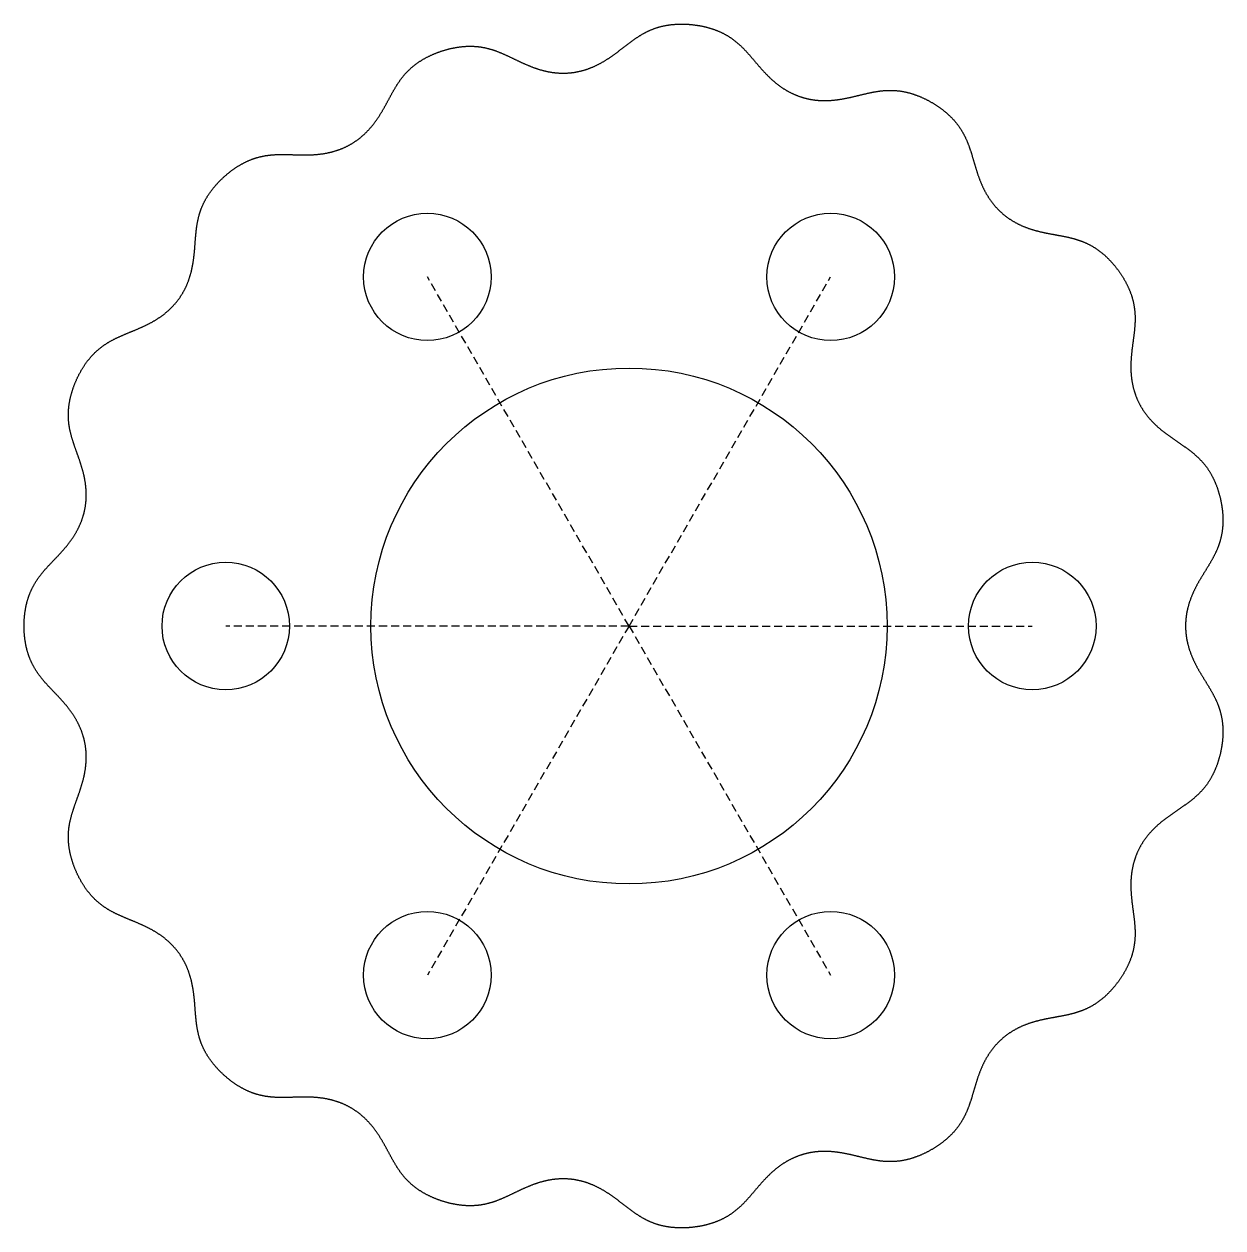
# Model space of a CAD drawing. Header units: millimetres. Extents: x -36 to 38.3, y -37.3 to 37.3.
import ezdxf

# ---------------------------------------------------------------- set-up
doc = ezdxf.new("R2010")
doc.units = ezdxf.units.MM
doc.linetypes.add('DASHED', pattern=[0.75, 0.5, -0.25])
doc.layers.get('0').update_dxf_attribs({"linetype": 'CONTINUOUS'})

msp = doc.modelspace()

# ---------------------------------------------------------------- linework, layer by layer
at = {"linetype": 'DASHED'}
for q in [(-11, 21.651), (14, 21.651), (-23.5, 0), (-11, -21.651), (26.5, 0), (14, -21.651)]:
    msp.add_line((1.5, 0), q, dxfattribs=at)
for centre, radius in [((-11, 21.651), 3.95), ((14, 21.651), 3.95), ((1.5, 0), 16), ((-23.5, 0), 3.95), ((26.5, 0), 3.95), ((-11, -21.651), 3.95), ((14, -21.651), 3.95)]:
    msp.add_circle(centre, radius)
msp.add_open_spline([(36, 0), (36, 0.11), (36.007, 0.329), (36.037, 0.658), (36.116, 1.093), (36.277, 1.624), (36.492, 2.14), (36.752, 2.639), (37.04, 3.122), (37.338, 3.596), (37.625, 4.07), (37.88, 4.552), (38.087, 5.05), (38.232, 5.569), (38.313, 6.108), (38.33, 6.665), (38.288, 7.232), (38.193, 7.799), (38.049, 8.356), (37.857, 8.891), (37.615, 9.393), (37.321, 9.853), (36.977, 10.268), (36.586, 10.639), (36.157, 10.975), (35.702, 11.291), (35.237, 11.603), (34.777, 11.928), (34.338, 12.278), (33.931, 12.661), (33.568, 13.081), (33.256, 13.537), (33.002, 14.026), (32.809, 14.541), (32.679, 15.078), (32.61, 15.629), (32.597, 16.188), (32.631, 16.749), (32.697, 17.307), (32.777, 17.862), (32.846, 18.411), (32.883, 18.956), (32.87, 19.494), (32.791, 20.028), (32.646, 20.553), (32.435, 21.069), (32.166, 21.57), (31.848, 22.049), (31.49, 22.5), (31.097, 22.91), (30.672, 23.27), (30.217, 23.571), (29.734, 23.81), (29.226, 23.99), (28.697, 24.123), (28.153, 24.226), (27.601, 24.322), (27.049, 24.432), (26.505, 24.573), (25.977, 24.758), (25.475, 24.993), (25.005, 25.283), (24.574, 25.626), (24.188, 26.019), (23.851, 26.456), (23.563, 26.931), (23.324, 27.436), (23.127, 27.963), (22.961, 28.5), (22.808, 29.039), (22.648, 29.569), (22.46, 30.082), (22.228, 30.568), (21.94, 31.023), (21.593, 31.444), (21.191, 31.83), (20.741, 32.178), (20.256, 32.487), (19.746, 32.753), (19.22, 32.967), (18.685, 33.123), (18.147, 33.214), (17.609, 33.235), (17.071, 33.193), (16.534, 33.099), (15.995, 32.972), (15.452, 32.836), (14.903, 32.711), (14.348, 32.619), (13.791, 32.573), (13.236, 32.584), (12.689, 32.658), (12.156, 32.796), (11.644, 32.997), (11.158, 33.259), (10.702, 33.577), (10.278, 33.941), (9.884, 34.342), (9.513, 34.765), (9.154, 35.195), (8.792, 35.614), (8.413, 36.006), (8.003, 36.356), (7.555, 36.655), (7.066, 36.899), (6.542, 37.087), (5.99, 37.222), (5.421, 37.307), (4.847, 37.342), (4.279, 37.325), (3.727, 37.25), (3.199, 37.113), (2.698, 36.914), (2.224, 36.657), (1.772, 36.352), (1.331, 36.017), (0.89, 35.671), (0.439, 35.334), (-0.03, 35.024), (-0.52, 34.756), (-1.032, 34.541), (-1.561, 34.385), (-2.104, 34.294), (-2.655, 34.27), (-3.205, 34.312), (-3.75, 34.417), (-4.286, 34.577), (-4.809, 34.783), (-5.32, 35.019), (-5.823, 35.266), (-6.324, 35.501), (-6.83, 35.705), (-7.347, 35.858), (-7.878, 35.949), (-8.423, 35.973), (-8.978, 35.931), (-9.538, 35.83), (-10.092, 35.677), (-10.631, 35.475), (-11.143, 35.228), (-11.616, 34.935), (-12.043, 34.595), (-12.42, 34.21), (-12.748, 33.782), (-13.038, 33.32), (-13.304, 32.835), (-13.566, 32.339), (-13.841, 31.848), (-14.143, 31.374), (-14.482, 30.93), (-14.862, 30.525), (-15.282, 30.167), (-15.742, 29.863), (-16.234, 29.618), (-16.754, 29.432), (-17.295, 29.306), (-17.849, 29.234), (-18.411, 29.21), (-18.974, 29.217), (-19.533, 29.238), (-20.087, 29.25), (-20.632, 29.23), (-21.167, 29.16), (-21.689, 29.027), (-22.196, 28.827), (-22.687, 28.563), (-23.157, 28.243), (-23.601, 27.877), (-24.011, 27.474), (-24.378, 27.04), (-24.692, 26.58), (-24.944, 26.096), (-25.131, 25.591), (-25.257, 25.066), (-25.333, 24.526), (-25.38, 23.974), (-25.417, 23.416), (-25.468, 22.855), (-25.552, 22.299), (-25.68, 21.755), (-25.863, 21.231), (-26.102, 20.733), (-26.398, 20.269), (-26.748, 19.844), (-27.147, 19.463), (-27.59, 19.127), (-28.067, 18.837), (-28.57, 18.586), (-29.087, 18.364), (-29.607, 18.155), (-30.118, 17.941), (-30.608, 17.701), (-31.067, 17.42), (-31.49, 17.085), (-31.873, 16.696), (-32.214, 16.256), (-32.513, 15.773), (-32.769, 15.258), (-32.98, 14.723), (-33.139, 14.177), (-33.238, 13.629), (-33.272, 13.084), (-33.237, 12.546), (-33.139, 12.016), (-32.989, 11.492), (-32.807, 10.969), (-32.614, 10.443), (-32.433, 9.91), (-32.283, 9.368), (-32.179, 8.819), (-32.132, 8.266), (-32.148, 7.714), (-32.23, 7.169), (-32.377, 6.639), (-32.587, 6.128), (-32.855, 5.642), (-33.173, 5.182), (-33.53, 4.748), (-33.912, 4.335), (-34.302, 3.933), (-34.682, 3.53), (-35.032, 3.111), (-35.337, 2.667), (-35.587, 2.19), (-35.778, 1.679), (-35.911, 1.138), (-35.988, 0.575), (-36.013, 0), (-35.988, -0.575), (-35.911, -1.138), (-35.778, -1.679), (-35.587, -2.19), (-35.337, -2.667), (-35.032, -3.111), (-34.682, -3.53), (-34.302, -3.933), (-33.912, -4.335), (-33.53, -4.748), (-33.173, -5.182), (-32.855, -5.642), (-32.587, -6.128), (-32.377, -6.639), (-32.23, -7.169), (-32.148, -7.714), (-32.132, -8.266), (-32.179, -8.819), (-32.283, -9.368), (-32.433, -9.91), (-32.614, -10.443), (-32.807, -10.969), (-32.989, -11.492), (-33.139, -12.016), (-33.237, -12.546), (-33.272, -13.084), (-33.238, -13.629), (-33.139, -14.177), (-32.98, -14.723), (-32.769, -15.258), (-32.513, -15.773), (-32.214, -16.256), (-31.873, -16.696), (-31.49, -17.085), (-31.067, -17.42), (-30.608, -17.701), (-30.118, -17.941), (-29.607, -18.155), (-29.087, -18.364), (-28.57, -18.586), (-28.067, -18.837), (-27.59, -19.127), (-27.147, -19.463), (-26.748, -19.844), (-26.398, -20.269), (-26.102, -20.733), (-25.863, -21.231), (-25.68, -21.755), (-25.552, -22.299), (-25.468, -22.855), (-25.417, -23.416), (-25.38, -23.974), (-25.333, -24.526), (-25.257, -25.066), (-25.131, -25.591), (-24.944, -26.096), (-24.692, -26.58), (-24.378, -27.04), (-24.011, -27.474), (-23.601, -27.877), (-23.157, -28.243), (-22.687, -28.563), (-22.196, -28.827), (-21.689, -29.027), (-21.167, -29.16), (-20.632, -29.23), (-20.087, -29.25), (-19.533, -29.238), (-18.974, -29.217), (-18.411, -29.21), (-17.849, -29.234), (-17.295, -29.306), (-16.754, -29.432), (-16.234, -29.618), (-15.742, -29.863), (-15.282, -30.167), (-14.862, -30.525), (-14.482, -30.93), (-14.143, -31.374), (-13.841, -31.848), (-13.566, -32.339), (-13.304, -32.835), (-13.038, -33.32), (-12.748, -33.782), (-12.42, -34.21), (-12.043, -34.595), (-11.616, -34.935), (-11.143, -35.228), (-10.631, -35.475), (-10.092, -35.677), (-9.538, -35.83), (-8.978, -35.931), (-8.423, -35.973), (-7.878, -35.949), (-7.347, -35.858), (-6.83, -35.705), (-6.324, -35.501), (-5.823, -35.266), (-5.32, -35.019), (-4.809, -34.783), (-4.286, -34.577), (-3.75, -34.417), (-3.205, -34.312), (-2.655, -34.27), (-2.104, -34.294), (-1.561, -34.385), (-1.032, -34.541), (-0.52, -34.756), (-0.03, -35.024), (0.439, -35.334), (0.89, -35.671), (1.331, -36.017), (1.772, -36.352), (2.224, -36.657), (2.698, -36.914), (3.199, -37.113), (3.727, -37.25), (4.279, -37.325), (4.847, -37.342), (5.421, -37.307), (5.99, -37.222), (6.542, -37.087), (7.066, -36.899), (7.555, -36.655), (8.003, -36.356), (8.413, -36.006), (8.792, -35.614), (9.154, -35.195), (9.513, -34.765), (9.884, -34.342), (10.278, -33.941), (10.702, -33.577), (11.158, -33.259), (11.644, -32.997), (12.156, -32.796), (12.689, -32.658), (13.236, -32.584), (13.791, -32.573), (14.348, -32.619), (14.903, -32.711), (15.452, -32.836), (15.995, -32.972), (16.534, -33.099), (17.071, -33.193), (17.609, -33.235), (18.147, -33.214), (18.685, -33.123), (19.22, -32.967), (19.746, -32.753), (20.256, -32.487), (20.741, -32.178), (21.191, -31.83), (21.593, -31.444), (21.94, -31.023), (22.228, -30.568), (22.46, -30.082), (22.648, -29.569), (22.808, -29.039), (22.961, -28.5), (23.127, -27.963), (23.324, -27.436), (23.563, -26.931), (23.851, -26.456), (24.188, -26.019), (24.574, -25.626), (25.005, -25.283), (25.475, -24.993), (25.977, -24.758), (26.505, -24.573), (27.049, -24.432), (27.601, -24.322), (28.153, -24.226), (28.697, -24.123), (29.226, -23.99), (29.734, -23.81), (30.217, -23.571), (30.672, -23.27), (31.097, -22.91), (31.49, -22.5), (31.848, -22.049), (32.166, -21.57), (32.435, -21.069), (32.646, -20.553), (32.791, -20.028), (32.87, -19.494), (32.883, -18.956), (32.846, -18.411), (32.777, -17.862), (32.697, -17.307), (32.631, -16.749), (32.597, -16.188), (32.61, -15.629), (32.679, -15.078), (32.809, -14.541), (33.002, -14.026), (33.256, -13.537), (33.568, -13.081), (33.931, -12.661), (34.338, -12.278), (34.777, -11.928), (35.237, -11.603), (35.702, -11.291), (36.157, -10.975), (36.586, -10.639), (36.977, -10.268), (37.321, -9.853), (37.615, -9.393), (37.857, -8.891), (38.049, -8.356), (38.193, -7.799), (38.288, -7.232), (38.33, -6.665), (38.313, -6.108), (38.232, -5.569), (38.087, -5.05), (37.88, -4.552), (37.625, -4.07), (37.338, -3.596), (37.04, -3.122), (36.752, -2.639), (36.492, -2.14), (36.277, -1.624), (36.116, -1.093), (36.037, -0.658), (36.007, -0.329), (36, -0.11), (36, 0)], degree=5)
for p in [(0, 0), (1.5, 0)]:
    msp.add_point(p)

doc.saveas('drawing.dxf')
